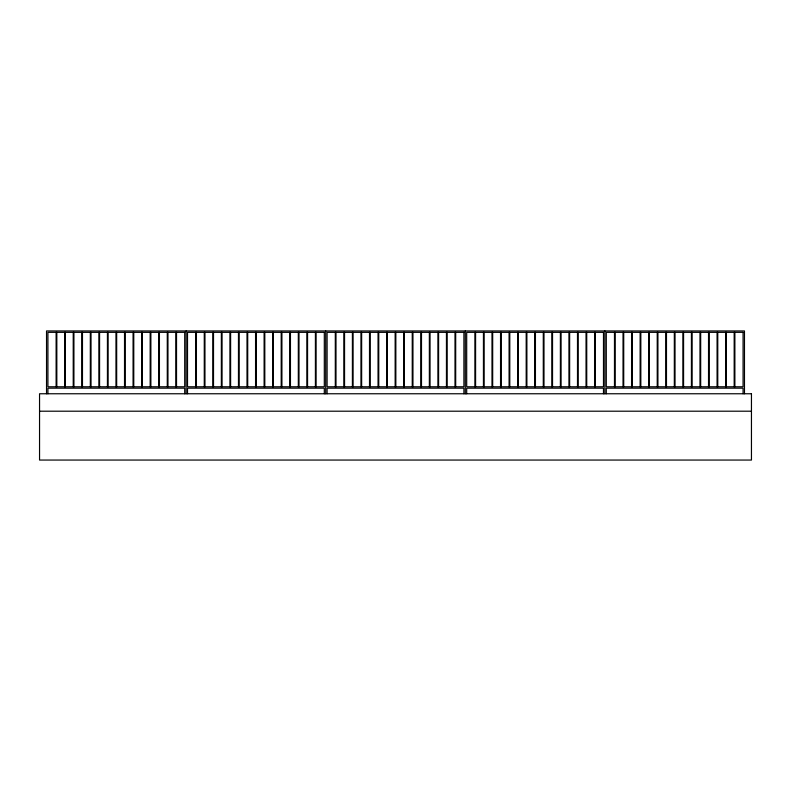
<?xml version="1.0" encoding="UTF-8"?>
<svg xmlns="http://www.w3.org/2000/svg" width="791" height="791" viewBox="0 0 791 791"><rect width="100%" height="100%" fill="white"/><g stroke="black" fill="none" stroke-linecap="round" stroke-linejoin="round"><path stroke-width="1.19" d="M39.55 411.201L751.45 411.201M744.469 393.76L744.469 330.945L46.531 330.945L46.531 393.76M743.075 393.76L743.075 388.173L606.282 388.173L606.282 393.76M734.879 332.339L734.879 386.779M734.177 332.339L734.177 386.779M726.326 332.339L726.326 386.779M725.624 332.339L725.624 386.779M717.773 332.339L717.773 386.779M717.081 332.339L717.081 386.779M709.22 332.339L709.22 386.779M708.528 332.339L708.528 386.779M700.678 332.339L700.678 386.779M699.976 332.339L699.976 386.779M692.125 332.339L692.125 386.779M691.423 332.339L691.423 386.779M683.572 332.339L683.572 386.779M682.88 332.339L682.88 386.779M675.03 332.339L675.03 386.779M674.327 332.339L674.327 386.779M666.477 332.339L666.477 386.779M665.775 332.339L665.775 386.779M657.924 332.339L657.924 386.779M657.232 332.339L657.232 386.779M649.371 332.339L649.371 386.779M648.679 332.339L648.679 386.779M640.829 332.339L640.829 386.779M640.127 332.339L640.127 386.779M632.276 332.339L632.276 386.779M631.574 332.339L631.574 386.779M623.723 332.339L623.723 386.779M623.031 332.339L623.031 386.779M615.18 332.339L615.18 386.779M614.478 332.339L614.478 386.779M604.878 330.945L604.878 393.76M603.484 393.76L603.484 388.173L466.69 388.173L466.69 393.76M595.287 332.339L595.287 386.779M594.585 332.339L594.585 386.779M586.734 332.339L586.734 386.779M586.042 332.339L586.042 386.779M578.181 332.339L578.181 386.779M577.489 332.339L577.489 386.779M569.639 332.339L569.639 386.779M568.937 332.339L568.937 386.779M561.086 332.339L561.086 386.779M560.384 332.339L560.384 386.779M552.533 332.339L552.533 386.779M551.841 332.339L551.841 386.779M543.99 332.339L543.99 386.779M543.288 332.339L543.288 386.779M535.438 332.339L535.438 386.779M534.736 332.339L534.736 386.779M526.885 332.339L526.885 386.779M526.193 332.339L526.193 386.779M518.342 332.339L518.342 386.779M517.64 332.339L517.64 386.779M509.79 332.339L509.79 386.779M509.088 332.339L509.088 386.779M501.237 332.339L501.237 386.779M500.545 332.339L500.545 386.779M492.684 332.339L492.684 386.779M491.992 332.339L491.992 386.779M484.141 332.339L484.141 386.779M483.439 332.339L483.439 386.779M475.589 332.339L475.589 386.779M474.887 332.339L474.887 386.779M465.296 330.945L465.296 393.76M463.902 393.76L463.902 388.173L327.098 388.173L327.098 393.76M455.695 332.339L455.695 386.779M455.003 332.339L455.003 386.779M447.152 332.339L447.152 386.779M446.45 332.339L446.45 386.779M438.6 332.339L438.6 386.779M437.898 332.339L437.898 386.779M430.047 332.339L430.047 386.779M429.355 332.339L429.355 386.779M421.494 332.339L421.494 386.779M420.802 332.339L420.802 386.779M412.951 332.339L412.951 386.779M412.249 332.339L412.249 386.779M404.399 332.339L404.399 386.779M403.697 332.339L403.697 386.779M395.846 332.339L395.846 386.779M395.154 332.339L395.154 386.779M387.303 332.339L387.303 386.779M386.601 332.339L386.601 386.779M378.751 332.339L378.751 386.779M378.049 332.339L378.049 386.779M370.198 332.339L370.198 386.779M369.506 332.339L369.506 386.779M361.645 332.339L361.645 386.779M360.953 332.339L360.953 386.779M353.102 332.339L353.102 386.779M352.4 332.339L352.4 386.779M344.55 332.339L344.55 386.779M343.848 332.339L343.848 386.779M335.997 332.339L335.997 386.779M335.305 332.339L335.305 386.779M325.704 330.945L325.704 393.76M324.31 393.76L324.31 388.173L187.516 388.173L187.516 393.76M316.113 332.339L316.113 386.779M315.411 332.339L315.411 386.779M307.561 332.339L307.561 386.779M306.859 332.339L306.859 386.779M299.008 332.339L299.008 386.779M298.316 332.339L298.316 386.779M290.455 332.339L290.455 386.779M289.763 332.339L289.763 386.779M281.912 332.339L281.912 386.779M281.21 332.339L281.21 386.779M273.36 332.339L273.36 386.779M272.658 332.339L272.658 386.779M264.807 332.339L264.807 386.779M264.115 332.339L264.115 386.779M256.264 332.339L256.264 386.779M255.562 332.339L255.562 386.779M247.712 332.339L247.712 386.779M247.01 332.339L247.01 386.779M239.159 332.339L239.159 386.779M238.467 332.339L238.467 386.779M230.616 332.339L230.616 386.779M229.914 332.339L229.914 386.779M222.063 332.339L222.063 386.779M221.361 332.339L221.361 386.779M213.511 332.339L213.511 386.779M212.819 332.339L212.819 386.779M204.958 332.339L204.958 386.779M204.266 332.339L204.266 386.779M196.415 332.339L196.415 386.779M195.713 332.339L195.713 386.779M186.122 330.945L186.122 393.76M184.718 393.76L184.718 388.173L47.925 388.173L47.925 393.76M176.522 332.339L176.522 386.779M175.82 332.339L175.82 386.779M167.969 332.339L167.969 386.779M167.277 332.339L167.277 386.779M159.426 332.339L159.426 386.779M158.724 332.339L158.724 386.779M150.873 332.339L150.873 386.779M150.171 332.339L150.171 386.779M142.321 332.339L142.321 386.779M141.629 332.339L141.629 386.779M133.768 332.339L133.768 386.779M133.076 332.339L133.076 386.779M125.225 332.339L125.225 386.779M124.523 332.339L124.523 386.779M116.672 332.339L116.672 386.779M115.97 332.339L115.97 386.779M108.12 332.339L108.12 386.779M107.428 332.339L107.428 386.779M99.577 332.339L99.577 386.779M98.875 332.339L98.875 386.779M91.024 332.339L91.024 386.779M90.322 332.339L90.322 386.779M82.472 332.339L82.472 386.779M81.78 332.339L81.78 386.779M73.919 332.339L73.919 386.779M73.227 332.339L73.227 386.779M65.376 332.339L65.376 386.779M64.674 332.339L64.674 386.779M56.823 332.339L56.823 386.779M56.121 332.339L56.121 386.779M184.718 332.339L47.925 332.339L47.925 386.779L184.718 386.779L184.718 332.339M324.31 332.339L187.516 332.339L187.516 386.779L324.31 386.779L324.31 332.339M463.902 332.339L327.098 332.339L327.098 386.779L463.902 386.779L463.902 332.339M603.484 332.339L466.69 332.339L466.69 386.779L603.484 386.779L603.484 332.339M743.075 332.339L606.282 332.339L606.282 386.779L743.075 386.779L743.075 332.339M751.45 393.76L39.55 393.76L39.55 460.055L751.45 460.055L751.45 393.76"/></g></svg>
